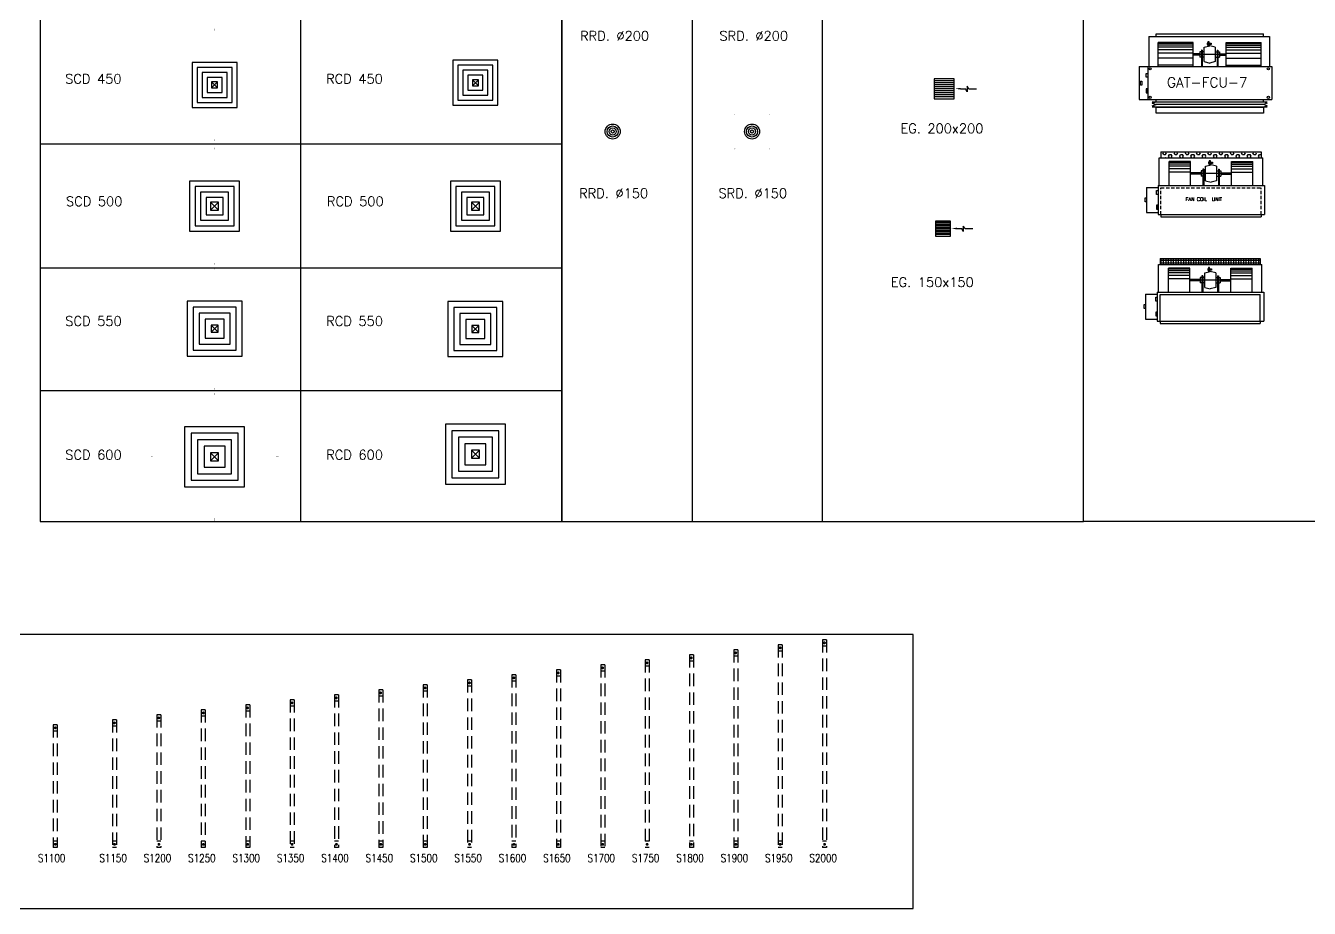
# Model space of a CAD drawing. Extents: x 462150 to 584251, y 35809 to 87318.
# Drawn here: x 542781 to 555608, y 69898 to 78720 of the extents above; entities that cross this region are included whole.
import ezdxf
from ezdxf.enums import TextEntityAlignment as Align

# ---------------------------------------------------------------- set-up
doc = ezdxf.new("R2010")
doc.units = 0
doc.header["$LTSCALE"] = 500
doc.header["$MEASUREMENT"] = 0
for name, pattern in [('DSH1', [0.101, 0.067, -0.034]), ('HIDDEN', [0.375, 0.25, -0.125]), ('HIDDEN2', [4.7625, 3.175, -1.5875])]:
    doc.linetypes.add(name, pattern=pattern)
for name, color, linetype in [('AC-EX.G', 2, 'Continuous'), ('AC-FAN COIL', 230, 'Continuous'), ('AC-FLEXIBLE', 2, 'Continuous'), ('AC-LEADER', 7, 'Continuous'), ('AC-R.C.D', 61, 'Continuous'), ('AC-S.C.D.', 150, 'Continuous'), ('AC-SUPPLY DUCT', 4, 'Continuous'), ('AC-SUPPORT', 124, 'Continuous'), ('AC-TEXT', 7, 'Continuous'), ('M_AHU', 40, 'Continuous'), ('M_ROMANT120', 7, 'Continuous'), ('PL-W-TEXT', 7, 'Continuous')]:
    doc.layers.add(name, color=color, linetype=linetype)
doc.styles.add('FF-LOOP', font='romanc.shx', dxfattribs={"height": 2})
doc.styles.add('ROMANS', font='romans.shx', dxfattribs={"width": 0.8, "height": 100})
doc.styles.add('romant', font='romant.shx', dxfattribs={"width": 0.8, "height": 500})

# ---------------------------------------------------------------- blocks, each defined once
blk = doc.blocks.new('S1100')
at = {"layer": 'AC-SUPPORT', "linetype": 'HIDDEN2'}
for p, q in [((0, 1163), (-40, 1163)), ((0, 1100), (-40, 1100)), ((0, 0), (-40, 0)), ((0, -63), (-40, -63))]:
    blk.add_line(p, q, dxfattribs=at)
at = {"layer": 'AC-SUPPORT', "linetype": 'HIDDEN'}
for p, q in [((-40, 1163), (-40, -63)), ((0, 1163), (0, -63))]:
    blk.add_line(p, q, dxfattribs=at)
at = {"layer": 'AC-SUPPORT', "linetype": 'HIDDEN2', "const_width": 14.6}
for points in [[(-21, 1126, -1), (-21, 1140, -1)], [(-20, -24, 1), (-20, -38, 1)]]:
    blk.add_lwpolyline(points, format="xyb", close=True, dxfattribs=at)
blk = doc.blocks.new('A$C58AD3C0F')
at = {"layer": 'AC-FAN COIL', "color": 230}
for p, q in [((27, 1303, 0), (326, 1303, 0)), ((27, 95, 0), (27, 1303, 0)), ((326, 0, 0), (326, 1324, 0)), ((326, 1324, 0), (656, 1324, 0)), ((326, 1324, 0), (656, 1324, 0)), ((656, 0, 0), (656, 1324, 0)), ((27, 1240, 0), (0, 1240, 0)), ((0, 168, 0), (0, 1240, 0)), ((680, 1240, 0), (656, 1240, 0)), ((27, 168, 0), (0, 168, 0)), ((680, 168, 0), (656, 168, 0)), ((27, 95, 0), (326, 95, 0)), ((326, 84, 0), (656, 84, 0)), ((326, 0, 0), (656, 0, 0))]:
    blk.add_line(p, q, dxfattribs=at)
at = {"layer": 'AC-FAN COIL', "color": 71}
for p, q in [((87, 869, 0), (87, 1218, 0)), ((326, 1218, 0), (87, 1218, 0)), ((97, 869, 0), (97, 1218, 0)), ((111, 869, 0), (111, 1218, 0)), ((131, 869, 0), (131, 1218, 0)), ((159, 869, 0), (159, 1218, 0)), ((193, 869, 0), (193, 1218, 0)), ((244, 869, 0), (244, 1218, 0)), ((312, 869, 0), (312, 1218, 0)), ((326, 869, 0), (87, 869, 0)), ((162, 786, 0), (326, 786, 0)), ((162, 777, 0), (162, 786, 0)), ((162, 777, 0), (326, 777, 0)), ((180, 786, 0), (180, 803, 0)), ((180, 803, 0), (231, 803, 0)), ((180, 759, 0), (180, 777, 0)), ((200, 803, 0), (200, 869, 0)), ((205, 803, 0), (205, 538, 0)), ((211, 803, 0), (211, 869, 0)), ((231, 786, 0), (231, 803, 0)), ((231, 759, 0), (231, 777, 0)), ((80, 697, 0), (80, 686, 0)), ((119, 697, 0), (80, 697, 0)), ((80, 686, 0), (119, 686, 0)), ((84, 697, 0), (84, 686, 0)), ((89, 697, 0), (89, 686, 0)), ((92, 697, 0), (92, 717, 0)), ((92, 717, 0), (106, 717, 0)), ((92, 686, 0), (92, 678, 0)), ((92, 678, 0), (106, 678, 0)), ((94, 697, 0), (94, 686, 0)), ((99, 697, 0), (99, 686, 0)), ((104, 697, 0), (104, 686, 0)), ((106, 717, 0), (106, 697, 0)), ((106, 678, 0), (106, 686, 0)), ((109, 697, 0), (109, 686, 0)), ((114, 697, 0), (114, 686, 0)), ((133, 759, 0), (119, 704, 0)), ((133, 649, 0), (119, 704, 0)), ((119, 697, 0), (119, 686, 0)), ((133, 759, 0), (277, 759, 0)), ((277, 649, 0), (133, 649, 0)), ((180, 649, 0), (180, 630, 0)), ((231, 649, 0), (231, 630, 0)), ((277, 759, 0), (292, 704, 0)), ((277, 649, 0), (292, 704, 0)), ((87, 538, 0), (87, 190, 0)), ((326, 538, 0), (87, 538, 0)), ((97, 538, 0), (97, 190, 0)), ((111, 538, 0), (111, 190, 0)), ((131, 538, 0), (131, 190, 0)), ((159, 538, 0), (159, 190, 0)), ((162, 630, 0), (162, 621, 0)), ((162, 630, 0), (326, 630, 0)), ((162, 621, 0), (326, 621, 0)), ((180, 621, 0), (180, 605, 0)), ((180, 605, 0), (231, 605, 0)), ((193, 538, 0), (193, 190, 0)), ((200, 605, 0), (200, 538, 0)), ((211, 605, 0), (211, 538, 0)), ((231, 621, 0), (231, 605, 0)), ((244, 538, 0), (244, 190, 0)), ((312, 538, 0), (312, 190, 0)), ((326, 190, 0), (87, 190, 0))]:
    blk.add_line(p, q, dxfattribs=at)
at = {"layer": 'AC-FAN COIL', "color": 230, "elevation": 0}
for points in [[(395, 69), (395, 84), (434, 84), (434, 69)], [(472, 11), (472, 25), (511, 25), (511, 11)], [(588, 69), (588, 84), (549, 84), (549, 69)]]:
    blk.add_lwpolyline(points, close=True, dxfattribs=at)
at = {"layer": 'AC-FAN COIL', "color": 230}
for centre in [(349, 1290, 0), (634, 1290, 0), (349, 109, 0), (634, 109, 0)]:
    blk.add_circle(centre, 11.5, dxfattribs=at)
at = {"layer": 'AC-FLEXIBLE'}
for p, q in [((693, 1279, 0), (680, 1240, 0)), ((680, 129, 0), (680, 1279, 0)), ((693, 1279, 0), (706, 1240, 0)), ((720, 1279, 0), (706, 1240, 0)), ((706, 1240, 0), (706, 168, 0)), ((720, 1279, 0), (733, 1240, 0)), ((733, 1279, 0), (733, 129, 0)), ((693, 129, 0), (680, 168, 0)), ((693, 129, 0), (706, 168, 0)), ((720, 129, 0), (706, 168, 0)), ((720, 129, 0), (733, 168, 0))]:
    blk.add_line(p, q, dxfattribs=at)
at = {"layer": 'AC-SUPPLY DUCT', "elevation": 0}
blk.add_lwpolyline([(733, 1240), (791, 1240), (791, 169), (733, 169)], close=True, dxfattribs=at)
blk = doc.blocks.new('DV. 150')
for points in [[(-63, 57, 0, 32.3, 0), (-109, 103, 0, 0, 0), (-143, 137, 0, 0, 0), (-166, 137, 0, 0, 0), (-143, 160, 0, 0, 0), (-166, 160, 0, 0, 0), (-200, 194, 0, 0, 0)], [(61, 59, 0, 32.3, 0), (107, 105, 0, 0, 0), (141, 139, 0, 0, 0), (164, 139, 0, 0, 0), (141, 162, 0, 0, 0), (164, 162, 0, 0, 0), (198, 196, 0, 0, 0)], [(-60, -60, 0, 32.3, 0), (-106, -106, 0, 0, 0), (-140, -140, 0, 0, 0), (-163, -140, 0, 0, 0), (-140, -163, 0, 0, 0), (-163, -163, 0, 0, 0), (-197, -197, 0, 0, 0)], [(59, -61, 0, 32.3, 0), (105, -107, 0, 0, 0), (139, -141, 0, 0, 0), (162, -141, 0, 0, 0), (139, -164, 0, 0, 0), (162, -164, 0, 0, 0), (196, -198, 0, 0, 0)]]:
    blk.add_lwpolyline(points, format="xyseb")
blk.add_circle((0, 0), 75)
at = {"color": 14}
for radius in [55.6, 35.6, 15.6]:
    blk.add_circle((0, 0), radius, dxfattribs=at)
blk = doc.blocks.new('EG.150x150')
for p, q in [((75, 75), (-75, 75)), ((-75, 75), (-75, -75)), ((75, 60), (-75, 60)), ((75, 45), (-75, 45)), ((75, 30), (-75, 30)), ((75, 15), (-75, 15)), ((75, 0), (-75, 0)), ((75, -75), (75, 75)), ((140, 0), (187, 0)), ((203, -31), (187, 0)), ((221, 0), (203, 25)), ((203, 25), (203, -31)), ((221, 0), (298, 0)), ((75, -15), (-75, -15)), ((75, -30), (-75, -30)), ((75, -45), (-75, -45)), ((75, -60), (-75, -60)), ((-75, -75), (75, -75))]:
    blk.add_line(p, q)
blk.add_solid([(140, 9), (140, -9), (84, 0)])
blk = doc.blocks.new('EG.200x200')
for p, q in [((100, 100), (-100, 100)), ((-100, 100), (-100, -100)), ((100, 80), (-100, 80)), ((100, 60), (-100, 60)), ((100, 40), (-100, 40)), ((100, 20), (-100, 20)), ((100, 0), (-100, 0)), ((100, -100), (100, 100)), ((165, 0), (212, 0)), ((228, -31), (212, 0)), ((246, 0), (228, 25)), ((228, 25), (228, -31)), ((246, 0), (323, 0)), ((100, -20), (-100, -20)), ((100, -40), (-100, -40)), ((100, -60), (-100, -60)), ((100, -80), (-100, -80)), ((-100, -100), (100, -100))]:
    blk.add_line(p, q)
blk.add_solid([(165, 9), (165, -9), (109, 0)])
blk = doc.blocks.new('S1150')
at = {"layer": 'AC-SUPPORT', "linetype": 'HIDDEN2'}
for p, q in [((20, 1213), (-20, 1213)), ((20, 1150), (-20, 1150)), ((20, 0), (-20, 0)), ((20, -63), (-20, -63))]:
    blk.add_line(p, q, dxfattribs=at)
at = {"layer": 'AC-SUPPORT', "linetype": 'HIDDEN'}
for p, q in [((-20, 1213), (-20, -63)), ((20, 1213), (20, -63))]:
    blk.add_line(p, q, dxfattribs=at)
at = {"layer": 'AC-SUPPORT', "linetype": 'HIDDEN2', "const_width": 14.6}
for points in [[(-1, 1176, -1), (-1, 1190, -1)], [(0, -24, 1), (0, -38, 1)]]:
    blk.add_lwpolyline(points, format="xyb", close=True, dxfattribs=at)
blk = doc.blocks.new('S1200')
at = {"layer": 'AC-SUPPORT', "linetype": 'HIDDEN2'}
for p, q in [((20, 1263), (-20, 1263)), ((20, 1200), (-20, 1200)), ((20, 0), (-20, 0)), ((20, -63), (-20, -63))]:
    blk.add_line(p, q, dxfattribs=at)
at = {"layer": 'AC-SUPPORT', "linetype": 'HIDDEN'}
for p, q in [((-20, 1263), (-20, -63)), ((20, 1263), (20, -63))]:
    blk.add_line(p, q, dxfattribs=at)
at = {"layer": 'AC-SUPPORT', "linetype": 'HIDDEN2', "const_width": 14.6}
for points in [[(-1, 1226, -1), (-1, 1240, -1)], [(0, -24, 1), (0, -38, 1)]]:
    blk.add_lwpolyline(points, format="xyb", close=True, dxfattribs=at)
blk = doc.blocks.new('S1250')
at = {"layer": 'AC-SUPPORT', "linetype": 'HIDDEN2'}
for p, q in [((20, 1313), (-20, 1313)), ((20, 1250), (-20, 1250)), ((20, 0), (-20, 0)), ((20, -63), (-20, -63))]:
    blk.add_line(p, q, dxfattribs=at)
at = {"layer": 'AC-SUPPORT', "linetype": 'HIDDEN'}
for p, q in [((-20, 1313), (-20, -63)), ((20, 1313), (20, -63))]:
    blk.add_line(p, q, dxfattribs=at)
at = {"layer": 'AC-SUPPORT', "linetype": 'HIDDEN2', "const_width": 14.6}
for points in [[(-1, 1276, -1), (-1, 1290, -1)], [(0, -24, 1), (0, -38, 1)]]:
    blk.add_lwpolyline(points, format="xyb", close=True, dxfattribs=at)
blk = doc.blocks.new('S1300')
at = {"layer": 'AC-SUPPORT', "linetype": 'HIDDEN2'}
for p, q in [((20, 1363), (-20, 1363)), ((20, 1300), (-20, 1300)), ((20, 0), (-20, 0)), ((20, -63), (-20, -63))]:
    blk.add_line(p, q, dxfattribs=at)
at = {"layer": 'AC-SUPPORT', "linetype": 'HIDDEN'}
for p, q in [((-20, 1363), (-20, -63)), ((20, 1363), (20, -63))]:
    blk.add_line(p, q, dxfattribs=at)
at = {"layer": 'AC-SUPPORT', "linetype": 'HIDDEN2', "const_width": 14.6}
for points in [[(-1, 1326, -1), (-1, 1340, -1)], [(0, -24, 1), (0, -38, 1)]]:
    blk.add_lwpolyline(points, format="xyb", close=True, dxfattribs=at)
blk = doc.blocks.new('S1350')
at = {"layer": 'AC-SUPPORT', "linetype": 'HIDDEN2'}
for p, q in [((20, 1413), (-20, 1413)), ((20, 1350), (-20, 1350)), ((20, 0), (-20, 0)), ((20, -63), (-20, -63))]:
    blk.add_line(p, q, dxfattribs=at)
at = {"layer": 'AC-SUPPORT', "linetype": 'HIDDEN'}
for p, q in [((-20, 1413), (-20, -63)), ((20, 1413), (20, -63))]:
    blk.add_line(p, q, dxfattribs=at)
at = {"layer": 'AC-SUPPORT', "linetype": 'HIDDEN2', "const_width": 14.6}
for points in [[(-1, 1376, -1), (-1, 1390, -1)], [(0, -24, 1), (0, -38, 1)]]:
    blk.add_lwpolyline(points, format="xyb", close=True, dxfattribs=at)
blk = doc.blocks.new('S1400')
at = {"layer": 'AC-SUPPORT', "linetype": 'HIDDEN2'}
for p, q in [((20, 1463), (-20, 1463)), ((20, 1400), (-20, 1400)), ((20, 0), (-20, 0)), ((20, -63), (-20, -63))]:
    blk.add_line(p, q, dxfattribs=at)
at = {"layer": 'AC-SUPPORT', "linetype": 'HIDDEN'}
for p, q in [((-20, 1463), (-20, -63)), ((20, 1463), (20, -63))]:
    blk.add_line(p, q, dxfattribs=at)
at = {"layer": 'AC-SUPPORT', "linetype": 'HIDDEN2', "const_width": 14.6}
for points in [[(-1, 1426, -1), (-1, 1440, -1)], [(0, -24, 1), (0, -38, 1)]]:
    blk.add_lwpolyline(points, format="xyb", close=True, dxfattribs=at)
blk = doc.blocks.new('S1450')
at = {"layer": 'AC-SUPPORT', "linetype": 'HIDDEN2'}
for p, q in [((20, 1513), (-20, 1513)), ((20, 1450), (-20, 1450)), ((20, 0), (-20, 0)), ((20, -63), (-20, -63))]:
    blk.add_line(p, q, dxfattribs=at)
at = {"layer": 'AC-SUPPORT', "linetype": 'HIDDEN'}
for p, q in [((-20, 1513), (-20, -63)), ((20, 1513), (20, -63))]:
    blk.add_line(p, q, dxfattribs=at)
at = {"layer": 'AC-SUPPORT', "linetype": 'HIDDEN2', "const_width": 14.6}
for points in [[(-1, 1476, -1), (-1, 1490, -1)], [(0, -24, 1), (0, -38, 1)]]:
    blk.add_lwpolyline(points, format="xyb", close=True, dxfattribs=at)
blk = doc.blocks.new('S1500')
at = {"layer": 'AC-SUPPORT', "linetype": 'HIDDEN2'}
for p, q in [((20, 1563), (-20, 1563)), ((20, 1500), (-20, 1500)), ((20, 0), (-20, 0)), ((20, -63), (-20, -63))]:
    blk.add_line(p, q, dxfattribs=at)
at = {"layer": 'AC-SUPPORT', "linetype": 'HIDDEN'}
for p, q in [((-20, 1563), (-20, -63)), ((20, 1563), (20, -63))]:
    blk.add_line(p, q, dxfattribs=at)
at = {"layer": 'AC-SUPPORT', "linetype": 'HIDDEN2', "const_width": 14.6}
for points in [[(-1, 1526, -1), (-1, 1540, -1)], [(0, -24, 1), (0, -38, 1)]]:
    blk.add_lwpolyline(points, format="xyb", close=True, dxfattribs=at)
blk = doc.blocks.new('S1550')
at = {"layer": 'AC-SUPPORT', "linetype": 'HIDDEN2'}
for p, q in [((20, 1613), (-20, 1613)), ((20, 1550), (-20, 1550)), ((20, 0), (-20, 0)), ((20, -63), (-20, -63))]:
    blk.add_line(p, q, dxfattribs=at)
at = {"layer": 'AC-SUPPORT', "linetype": 'HIDDEN'}
for p, q in [((-20, 1613), (-20, -63)), ((20, 1613), (20, -63))]:
    blk.add_line(p, q, dxfattribs=at)
at = {"layer": 'AC-SUPPORT', "linetype": 'HIDDEN2', "const_width": 14.6}
for points in [[(-1, 1576, -1), (-1, 1590, -1)], [(0, -24, 1), (0, -38, 1)]]:
    blk.add_lwpolyline(points, format="xyb", close=True, dxfattribs=at)
blk = doc.blocks.new('S1600')
at = {"layer": 'AC-SUPPORT', "linetype": 'HIDDEN2'}
for p, q in [((20, 1663), (-20, 1663)), ((20, 1600), (-20, 1600)), ((20, 0), (-20, 0)), ((20, -63), (-20, -63))]:
    blk.add_line(p, q, dxfattribs=at)
at = {"layer": 'AC-SUPPORT', "linetype": 'HIDDEN'}
for p, q in [((-20, 1663), (-20, -63)), ((20, 1663), (20, -63))]:
    blk.add_line(p, q, dxfattribs=at)
at = {"layer": 'AC-SUPPORT', "linetype": 'HIDDEN2', "const_width": 14.6}
for points in [[(-1, 1626, -1), (-1, 1640, -1)], [(0, -24, 1), (0, -38, 1)]]:
    blk.add_lwpolyline(points, format="xyb", close=True, dxfattribs=at)
blk = doc.blocks.new('S1650')
at = {"layer": 'AC-SUPPORT', "linetype": 'HIDDEN2'}
for p, q in [((20, 1713), (-20, 1713)), ((20, 1650), (-20, 1650)), ((20, 0), (-20, 0)), ((20, -63), (-20, -63))]:
    blk.add_line(p, q, dxfattribs=at)
at = {"layer": 'AC-SUPPORT', "linetype": 'HIDDEN'}
for p, q in [((-20, 1713), (-20, -63)), ((20, 1713), (20, -63))]:
    blk.add_line(p, q, dxfattribs=at)
at = {"layer": 'AC-SUPPORT', "linetype": 'HIDDEN2', "const_width": 14.6}
for points in [[(-1, 1676, -1), (-1, 1690, -1)], [(0, -24, 1), (0, -38, 1)]]:
    blk.add_lwpolyline(points, format="xyb", close=True, dxfattribs=at)
blk = doc.blocks.new('1700')
at = {"layer": 'AC-SUPPORT', "linetype": 'HIDDEN2'}
for p, q in [((20, 1763), (-20, 1763)), ((20, 1700), (-20, 1700)), ((20, 0), (-20, 0)), ((20, -63), (-20, -63))]:
    blk.add_line(p, q, dxfattribs=at)
at = {"layer": 'AC-SUPPORT', "linetype": 'HIDDEN'}
for p, q in [((-20, 1763), (-20, -63)), ((20, 1763), (20, -63))]:
    blk.add_line(p, q, dxfattribs=at)
at = {"layer": 'AC-SUPPORT', "linetype": 'HIDDEN2', "const_width": 14.6}
for points in [[(-1, 1726, -1), (-1, 1740, -1)], [(0, -24, 1), (0, -38, 1)]]:
    blk.add_lwpolyline(points, format="xyb", close=True, dxfattribs=at)
blk = doc.blocks.new('S1750')
at = {"layer": 'AC-SUPPORT', "linetype": 'HIDDEN2'}
for p, q in [((20, 1813), (-20, 1813)), ((20, 1750), (-20, 1750)), ((20, 0), (-20, 0)), ((20, -63), (-20, -63))]:
    blk.add_line(p, q, dxfattribs=at)
at = {"layer": 'AC-SUPPORT', "linetype": 'HIDDEN'}
for p, q in [((-20, 1813), (-20, -63)), ((20, 1813), (20, -63))]:
    blk.add_line(p, q, dxfattribs=at)
at = {"layer": 'AC-SUPPORT', "linetype": 'HIDDEN2', "const_width": 14.6}
for points in [[(-1, 1776, -1), (-1, 1790, -1)], [(0, -24, 1), (0, -38, 1)]]:
    blk.add_lwpolyline(points, format="xyb", close=True, dxfattribs=at)
blk = doc.blocks.new('S1800')
at = {"layer": 'AC-SUPPORT', "linetype": 'HIDDEN2'}
for p, q in [((20, 1863), (-20, 1863)), ((20, 1800), (-20, 1800)), ((20, 0), (-20, 0)), ((20, -63), (-20, -63))]:
    blk.add_line(p, q, dxfattribs=at)
at = {"layer": 'AC-SUPPORT', "linetype": 'HIDDEN'}
for p, q in [((-20, 1863), (-20, -63)), ((20, 1863), (20, -63))]:
    blk.add_line(p, q, dxfattribs=at)
at = {"layer": 'AC-SUPPORT', "linetype": 'HIDDEN2', "const_width": 14.6}
for points in [[(-1, 1826, -1), (-1, 1840, -1)], [(0, -24, 1), (0, -38, 1)]]:
    blk.add_lwpolyline(points, format="xyb", close=True, dxfattribs=at)
blk = doc.blocks.new('S1900')
at = {"layer": 'AC-SUPPORT', "linetype": 'HIDDEN2'}
for p, q in [((20, 1913), (-20, 1913)), ((20, 1850), (-20, 1850)), ((20, 0), (-20, 0)), ((20, -63), (-20, -63))]:
    blk.add_line(p, q, dxfattribs=at)
at = {"layer": 'AC-SUPPORT', "linetype": 'HIDDEN'}
for p, q in [((-20, 1913), (-20, -63)), ((20, 1913), (20, -63))]:
    blk.add_line(p, q, dxfattribs=at)
at = {"layer": 'AC-SUPPORT', "linetype": 'HIDDEN2', "const_width": 14.6}
for points in [[(-1, 1876, -1), (-1, 1890, -1)], [(0, -24, 1), (0, -38, 1)]]:
    blk.add_lwpolyline(points, format="xyb", close=True, dxfattribs=at)
blk = doc.blocks.new('S1950')
at = {"layer": 'AC-SUPPORT', "linetype": 'HIDDEN2'}
for p, q in [((20, 1963), (-20, 1963)), ((20, 1900), (-20, 1900)), ((20, 0), (-20, 0)), ((20, -63), (-20, -63))]:
    blk.add_line(p, q, dxfattribs=at)
at = {"layer": 'AC-SUPPORT', "linetype": 'HIDDEN'}
for p, q in [((-20, 1963), (-20, -63)), ((20, 1963), (20, -63))]:
    blk.add_line(p, q, dxfattribs=at)
at = {"layer": 'AC-SUPPORT', "linetype": 'HIDDEN2', "const_width": 14.6}
for points in [[(-1, 1926, -1), (-1, 1940, -1)], [(0, -24, 1), (0, -38, 1)]]:
    blk.add_lwpolyline(points, format="xyb", close=True, dxfattribs=at)
blk = doc.blocks.new('S2000')
at = {"layer": 'AC-SUPPORT', "linetype": 'HIDDEN2'}
for p, q in [((20, 2013), (-20, 2013)), ((20, 1950), (-20, 1950)), ((20, 0), (-20, 0)), ((20, -63), (-20, -63))]:
    blk.add_line(p, q, dxfattribs=at)
at = {"layer": 'AC-SUPPORT', "linetype": 'HIDDEN'}
for p, q in [((-20, 2013), (-20, -63)), ((20, 2013), (20, -63))]:
    blk.add_line(p, q, dxfattribs=at)
at = {"layer": 'AC-SUPPORT', "linetype": 'HIDDEN2', "const_width": 14.6}
for points in [[(-1, 1976, -1), (-1, 1990, -1)], [(0, -24, 1), (0, -38, 1)]]:
    blk.add_lwpolyline(points, format="xyb", close=True, dxfattribs=at)
blk = doc.blocks.new('SRD. 150')
for points in [[(-172, 172, 0, 24.6, 0), (-128, 126, 0, 0, 0), (-60, 60, 0, 0, 0)], [(172, 172, 0, 24.6, 0), (128, 126, 0, 0, 0), (60, 60, 0, 0, 0)], [(-172, -172, 0, 24.6, 0), (-128, -126, 0, 0, 0), (-60, -60, 0, 0, 0)], [(172, -172, 0, 24.6, 0), (128, -126, 0, 0, 0), (60, -60, 0, 0, 0)]]:
    blk.add_lwpolyline(points, format="xyseb")
blk.add_circle((0, 0), 75)
at = {"color": 14}
for radius in [55.6, 35.6, 15.6]:
    blk.add_circle((0, 0), radius, dxfattribs=at)
blk = doc.blocks.new('RCD 450')
for p, q in [((30, -30), (-30, 30)), ((30, 30), (-30, -30))]:
    blk.add_line(p, q)
for points in [[(0, 235, 0, 50, 0), (0, 335, 0, 0, 0), (0, 410, 0, 0, 0), (25, 435, 0, 0, 0), (-25, 435, 0, 0, 0), (0, 460, 0, 0, 0), (0, 535, 0, 0, 0)], [(-235, 0, 0, 50, 0), (-335, 0, 0, 0, 0), (-410, 0, 0, 0, 0), (-435, -25, 0, 0, 0), (-435, 25, 0, 0, 0), (-460, 0, 0, 0, 0), (-535, 0, 0, 0, 0)], [(235, 0, 0, 50, 0), (335, 0, 0, 0, 0), (410, 0, 0, 0, 0), (435, 25, 0, 0, 0), (435, -25, 0, 0, 0), (460, 0, 0, 0, 0), (535, 0, 0, 0, 0)], [(0, -235, 0, 50, 0), (0, -335, 0, 0, 0), (0, -410, 0, 0, 0), (-25, -435, 0, 0, 0), (25, -435, 0, 0, 0), (0, -460, 0, 0, 0), (0, -535, 0, 0, 0)]]:
    blk.add_lwpolyline(points, format="xyseb")
blk.add_lwpolyline([(-225, -225), (225, -225), (225, 225), (-225, 225)], close=True)
at = {"color": 14}
for points in [[(-175, -175), (175, -175), (175, 175), (-175, 175)], [(-125, -125), (125, -125), (125, 125), (-125, 125)], [(-75, -75), (75, -75), (75, 75), (-75, 75)], [(-30, -30), (30, -30), (30, 30), (-30, 30)]]:
    blk.add_lwpolyline(points, close=True, dxfattribs=at)
blk = doc.blocks.new('RCD 500')
for p, q in [((40, -40), (-40, 40)), ((40, 40), (-40, -40))]:
    blk.add_line(p, q)
for points in [[(0, 260, 0, 50, 0), (0, 360, 0, 0, 0), (0, 435, 0, 0, 0), (25, 460, 0, 0, 0), (-25, 460, 0, 0, 0), (0, 485, 0, 0, 0), (0, 560, 0, 0, 0)], [(-260, 0, 0, 50, 0), (-360, 0, 0, 0, 0), (-435, 0, 0, 0, 0), (-460, -25, 0, 0, 0), (-460, 25, 0, 0, 0), (-485, 0, 0, 0, 0), (-560, 0, 0, 0, 0)], [(260, 0, 0, 50, 0), (360, 0, 0, 0, 0), (435, 0, 0, 0, 0), (460, 25, 0, 0, 0), (460, -25, 0, 0, 0), (485, 0, 0, 0, 0), (560, 0, 0, 0, 0)], [(0, -260, 0, 50, 0), (0, -360, 0, 0, 0), (0, -435, 0, 0, 0), (-25, -460, 0, 0, 0), (25, -460, 0, 0, 0), (0, -485, 0, 0, 0), (0, -560, 0, 0, 0)]]:
    blk.add_lwpolyline(points, format="xyseb")
blk.add_lwpolyline([(-250, -250), (250, -250), (250, 250), (-250, 250)], close=True)
at = {"color": 14}
for points in [[(-195, -195), (195, -195), (195, 195), (-195, 195)], [(-140, -140), (140, -140), (140, 140), (-140, 140)], [(-85, -85), (85, -85), (85, 85), (-85, 85)], [(-40, -40), (40, -40), (40, 40), (-40, 40)]]:
    blk.add_lwpolyline(points, close=True, dxfattribs=at)
blk = doc.blocks.new('RCD 550')
for p, q in [((35, -35), (-35, 35)), ((35, 35), (-35, -35))]:
    blk.add_line(p, q)
for points in [[(0, 285, 0, 50, 0), (0, 385, 0, 0, 0), (0, 460, 0, 0, 0), (25, 485, 0, 0, 0), (-25, 485, 0, 0, 0), (0, 510, 0, 0, 0), (0, 585, 0, 0, 0)], [(-285, 0, 0, 50, 0), (-385, 0, 0, 0, 0), (-460, 0, 0, 0, 0), (-485, -25, 0, 0, 0), (-485, 25, 0, 0, 0), (-510, 0, 0, 0, 0), (-585, 0, 0, 0, 0)], [(285, 0, 0, 50, 0), (385, 0, 0, 0, 0), (460, 0, 0, 0, 0), (485, 25, 0, 0, 0), (485, -25, 0, 0, 0), (510, 0, 0, 0, 0), (585, 0, 0, 0, 0)], [(0, -285, 0, 50, 0), (0, -385, 0, 0, 0), (0, -460, 0, 0, 0), (-25, -485, 0, 0, 0), (25, -485, 0, 0, 0), (0, -510, 0, 0, 0), (0, -585, 0, 0, 0)]]:
    blk.add_lwpolyline(points, format="xyseb")
blk.add_lwpolyline([(-275, -275), (275, -275), (275, 275), (-275, 275)], close=True)
at = {"color": 14}
for points in [[(-215, -215), (215, -215), (215, 215), (-215, 215)], [(-155, -155), (155, -155), (155, 155), (-155, 155)], [(-95, -95), (95, -95), (95, 95), (-95, 95)], [(-35, -35), (35, -35), (35, 35), (-35, 35)]]:
    blk.add_lwpolyline(points, close=True, dxfattribs=at)
blk = doc.blocks.new('RCD 600')
for p, q in [((40, -40), (-40, 40)), ((40, 40), (-40, -40))]:
    blk.add_line(p, q)
for points in [[(0, 310, 0, 50, 0), (0, 410, 0, 0, 0), (0, 485, 0, 0, 0), (25, 510, 0, 0, 0), (-25, 510, 0, 0, 0), (0, 535, 0, 0, 0), (0, 610, 0, 0, 0)], [(-310, 0, 0, 50, 0), (-410, 0, 0, 0, 0), (-485, 0, 0, 0, 0), (-510, -25, 0, 0, 0), (-510, 25, 0, 0, 0), (-535, 0, 0, 0, 0), (-610, 0, 0, 0, 0)], [(310, 0, 0, 50, 0), (410, 0, 0, 0, 0), (485, 0, 0, 0, 0), (510, 25, 0, 0, 0), (510, -25, 0, 0, 0), (535, 0, 0, 0, 0), (610, 0, 0, 0, 0)], [(0, -310, 0, 50, 0), (0, -410, 0, 0, 0), (0, -485, 0, 0, 0), (-25, -510, 0, 0, 0), (25, -510, 0, 0, 0), (0, -535, 0, 0, 0), (0, -610, 0, 0, 0)]]:
    blk.add_lwpolyline(points, format="xyseb")
blk.add_lwpolyline([(-300, -300), (300, -300), (300, 300), (-300, 300)], close=True)
at = {"color": 14}
for points in [[(-235, -235), (235, -235), (235, 235), (-235, 235)], [(-170, -170), (170, -170), (170, 170), (-170, 170)], [(-170, -170), (170, -170), (170, 170), (-170, 170)], [(-105, -105), (105, -105), (105, 105), (-105, 105)], [(-40, -40), (40, -40), (40, 40), (-40, 40)]]:
    blk.add_lwpolyline(points, close=True, dxfattribs=at)
blk = doc.blocks.new('SCD 450')
for p, q in [((30, -30), (-30, 30)), ((30, 30), (-30, -30))]:
    blk.add_line(p, q)
at = {"linetype": 'Continuous', "ltscale": 100}
for points in [[(-2, 551, 0, 49.1, 0), (0, 424, 0, 0, 0), (0, 235, 0, 0, 0)], [(-551, -2, 0, 49.1, 0), (-424, 0, 0, 0, 0), (-235, 0, 0, 0, 0)], [(551, -2, 0, 49.1, 0), (424, 0, 0, 0, 0), (235, 0, 0, 0, 0)], [(-2, -551, 0, 49.1, 0), (0, -424, 0, 0, 0), (0, -235, 0, 0, 0)]]:
    blk.add_lwpolyline(points, format="xyseb", dxfattribs=at)
blk.add_lwpolyline([(-225, -225), (225, -225), (225, 225), (-225, 225)], close=True)
at = {"color": 14}
for points in [[(-175, -175), (175, -175), (175, 175), (-175, 175)], [(-125, -125), (125, -125), (125, 125), (-125, 125)], [(-75, -75), (75, -75), (75, 75), (-75, 75)], [(-30, -30), (30, -30), (30, 30), (-30, 30)]]:
    blk.add_lwpolyline(points, close=True, dxfattribs=at)
blk = doc.blocks.new('SCD 500')
for p, q in [((40, -40), (-40, 40)), ((40, 40), (-40, -40))]:
    blk.add_line(p, q)
at = {"linetype": 'Continuous', "ltscale": 100}
for points in [[(-2, 576, 0, 49.1, 0), (0, 449, 0, 0, 0), (0, 260, 0, 0, 0)], [(-576, -2, 0, 49.1, 0), (-449, 0, 0, 0, 0), (-260, 0, 0, 0, 0)], [(576, -2, 0, 49.1, 0), (449, 0, 0, 0, 0), (260, 0, 0, 0, 0)], [(-2, -576, 0, 49.1, 0), (0, -449, 0, 0, 0), (0, -260, 0, 0, 0)]]:
    blk.add_lwpolyline(points, format="xyseb", dxfattribs=at)
blk.add_lwpolyline([(-250, -250), (250, -250), (250, 250), (-250, 250)], close=True)
at = {"color": 14}
for points in [[(-195, -195), (195, -195), (195, 195), (-195, 195)], [(-140, -140), (140, -140), (140, 140), (-140, 140)], [(-85, -85), (85, -85), (85, 85), (-85, 85)], [(-40, -40), (40, -40), (40, 40), (-40, 40)]]:
    blk.add_lwpolyline(points, close=True, dxfattribs=at)
blk = doc.blocks.new('SCD 550')
for p, q in [((35, -35), (-35, 35)), ((-35, -35), (35, 35))]:
    blk.add_line(p, q)
at = {"linetype": 'Continuous', "ltscale": 100}
for points in [[(-2, 601, 0, 49.1, 0), (0, 474, 0, 0, 0), (0, 285, 0, 0, 0)], [(-601, -2, 0, 49.1, 0), (-473, 0, 0, 0, 0), (-284, 0, 0, 0, 0)], [(601, -2, 0, 49.1, 0), (474, 0, 0, 0, 0), (285, 0, 0, 0, 0)], [(-2, -601, 0, 49.1, 0), (0, -474, 0, 0, 0), (0, -285, 0, 0, 0)]]:
    blk.add_lwpolyline(points, format="xyseb", dxfattribs=at)
blk.add_lwpolyline([(-275, -275), (275, -275), (275, 275), (-275, 275)], close=True)
at = {"color": 14}
for points in [[(-215, -215), (215, -215), (215, 215), (-215, 215)], [(-155, -155), (155, -155), (155, 155), (-155, 155)], [(-95, -95), (95, -95), (95, 95), (-95, 95)], [(-35, -35), (35, -35), (35, 35), (-35, 35)]]:
    blk.add_lwpolyline(points, close=True, dxfattribs=at)
blk = doc.blocks.new('SCD 600')
for p, q in [((40, -40), (-40, 40)), ((40, 40), (-40, -40))]:
    blk.add_line(p, q)
at = {"linetype": 'Continuous', "ltscale": 100}
for points in [[(-2, 626, 0, 49.1, 0), (0, 499, 0, 0, 0), (0, 310, 0, 0, 0)], [(-626, -2, 0, 49.1, 0), (-499, 0, 0, 0, 0), (-310, 0, 0, 0, 0)], [(626, -3, 0, 49.1, 0), (499, 0, 0, 0, 0), (310, 0, 0, 0, 0)], [(-3, -626, 0, 49.1, 0), (0, -499, 0, 0, 0), (0, -310, 0, 0, 0)]]:
    blk.add_lwpolyline(points, format="xyseb", dxfattribs=at)
blk.add_lwpolyline([(-300, -300), (300, -300), (300, 300), (-300, 300)], close=True)
at = {"color": 14}
for points in [[(-235, -235), (235, -235), (235, 235), (-235, 235)], [(-170, -170), (170, -170), (170, 170), (-170, 170)], [(-170, -170), (170, -170), (170, 170), (-170, 170)], [(-105, -105), (105, -105), (105, 105), (-105, 105)], [(-40, -40), (40, -40), (40, 40), (-40, 40)]]:
    blk.add_lwpolyline(points, close=True, dxfattribs=at)

msp = doc.modelspace()

# ---------------------------------------------------------------- hatches: boundary and pattern name
at = {"layer": 'AC-FAN COIL'}
h = msp.add_hatch(dxfattribs=at)
h.set_pattern_fill('NET', color=71, scale=200, style=0)
h.set_pattern_definition([(0, (434652.412, 56126.382), (0, 25), []), (90, (434652.412, 56126.382), (-25, 1e-15), [])])
h.paths.add_polyline_path([(555117.5, 76332.8), (555117.5, 76392.8), (554117.5, 76392.8), (554117.5, 76332.8)])
at = {"layer": 'M_AHU'}
h = msp.add_hatch(dxfattribs=at)
h.set_pattern_fill('HEX', color=256, scale=150, style=0)
h.set_pattern_definition([(0, (520291.155, 70093.064), (0, 32.475953), [18.75, -37.5]), (120, (520291.155, 70093.064), (-28.125, -16.237976), [18.75, -37.5]), (60, (520309.905, 70093.064), (-28.125, 16.237976), [18.75, -37.5])])
h.paths.add_polyline_path([(555125.6, 77399.2), (555125.6, 77459.2), (554125.6, 77459.2), (554125.6, 77399.2)])

# ---------------------------------------------------------------- linework, layer by layer
for p, q in [((549441.5, 84745), (549441.5, 73764.2)), ((545531.1, 77535), (542924.2, 77535)), ((548138, 77535), (545531.1, 77535)), ((545531.1, 76296.2), (542924.2, 76296.2)), ((548138, 76296.2), (545531.1, 76296.2)), ((545531.1, 75070.3), (542924.2, 75070.3)), ((548138, 75070.3), (545531.1, 75070.3))]:
    msp.add_line(p, q)
for points in [[(553351.8, 84745), (555958.7, 84745), (555958.7, 73764.2), (553351.8, 73764.2)], [(534366.3, 69898.1), (551648.3, 69898.1), (551648.3, 72634.6), (534366.3, 72634.6)]]:
    msp.add_lwpolyline(points, close=True)
at = {"layer": 'AC-FAN COIL', "color": 230}
for p, q in [((554100.1, 76332.8, 0), (555134.8, 76332.8, 0)), ((554100.1, 76057.8, 0), (554100.1, 76332.8, 0)), ((554117.5, 76392.8, 0), (555117.5, 76392.8, 0)), ((554117.5, 76392.8, 0), (554117.5, 76332.8, 0)), ((555117.5, 76392.8, 0), (555117.5, 76332.8, 0)), ((555134.8, 76057.8, 0), (555134.8, 76332.8, 0)), ((553972.5, 76037.8, 0), (553972.5, 75787.8, 0)), ((553972.5, 76037.8, 0), (554088.4, 76037.8, 0)), ((554088.4, 76057.8, 0), (554088.4, 75767.8, 0)), ((554088.4, 76057.8, 0), (555152.5, 76057.8, 0)), ((554117.5, 75767.8, 0), (554117.5, 76032.8, 0)), ((554117.5, 76032.8, 0), (555117.5, 76032.8, 0)), ((555117.5, 75767.8, 0), (555117.5, 76032.8, 0)), ((555152.5, 76057.8, 0), (555152.5, 75767.8, 0)), ((553972.5, 75787.8, 0), (554088.4, 75787.8, 0)), ((554088.4, 75767.8, 0), (555152.5, 75767.8, 0)), ((554117.5, 75767.8, 0), (554117.5, 75742.8, 0)), ((554117.5, 75742.8, 0), (555117.5, 75742.8, 0)), ((554117.5, 75742.8, 0), (555117.5, 75742.8, 0)), ((555117.5, 75767.8, 0), (555117.5, 75742.8, 0))]:
    msp.add_line(p, q, dxfattribs=at)
at = {"layer": 'AC-FAN COIL', "color": 71}
for p, q in [((554413.3, 76295.1, 0), (554200.4, 76295.1, 0)), ((554200.4, 76057.8, 0), (554200.4, 76295.1, 0)), ((554413.3, 76284.9, 0), (554200.4, 76284.9, 0)), ((554413.3, 76271.1, 0), (554200.4, 76271.1, 0)), ((554413.3, 76250.6, 0), (554200.4, 76250.6, 0)), ((554413.3, 76223.1, 0), (554200.4, 76223.1, 0)), ((554413.3, 76057.8, 0), (554413.3, 76295.1, 0)), ((554518.8, 76202.1, 0), (554518.8, 76150.9, 0)), ((554535.4, 76202.1, 0), (554518.8, 76202.1, 0)), ((554544.6, 76219.8, 0), (554535.4, 76219.8, 0)), ((554535.4, 76219.8, 0), (554535.4, 76057.8, 0)), ((554544.6, 76219.8, 0), (554544.6, 76057.8, 0)), ((554562.8, 76202.1, 0), (554544.6, 76202.1, 0)), ((554562.8, 76248.5, 0), (554618, 76263.3, 0)), ((554562.8, 76104.4, 0), (554562.8, 76248.5, 0)), ((554592.5, 76289.6, 0), (554592.5, 76275.8, 0)), ((554600.5, 76289.6, 0), (554592.5, 76289.6, 0)), ((554592.5, 76275.8, 0), (554600.5, 76275.8, 0)), ((554600.5, 76302.1, 0), (554600.5, 76263.3, 0)), ((554611.2, 76302.1, 0), (554600.5, 76302.1, 0)), ((554611.2, 76297.9, 0), (554600.5, 76297.9, 0)), ((554611.2, 76293, 0), (554600.5, 76293, 0)), ((554611.2, 76287.8, 0), (554600.5, 76287.8, 0)), ((554611.2, 76282.8, 0), (554600.5, 76282.8, 0)), ((554611.2, 76277.7, 0), (554600.5, 76277.7, 0)), ((554611.2, 76272.4, 0), (554600.5, 76272.4, 0)), ((554611.2, 76267.6, 0), (554600.5, 76267.6, 0)), ((554611.2, 76263.3, 0), (554600.5, 76263.3, 0)), ((554611.2, 76263.3, 0), (554611.2, 76302.1, 0)), ((554611.2, 76289.6, 0), (554630.9, 76289.6, 0)), ((554630.9, 76275.8, 0), (554611.2, 76275.8, 0)), ((554673.1, 76248.5, 0), (554618, 76263.3, 0)), ((554630.9, 76289.6, 0), (554630.9, 76275.8, 0)), ((554673.1, 76248.5, 0), (554673.1, 76104.4, 0)), ((554673.1, 76202.1, 0), (554691.4, 76202.1, 0)), ((554691.4, 76219.8, 0), (554691.4, 76057.8, 0)), ((554691.4, 76219.8, 0), (554700.6, 76219.8, 0)), ((554700.6, 76219.8, 0), (554700.6, 76057.8, 0)), ((554700.6, 76202.1, 0), (554717.2, 76202.1, 0)), ((554717.2, 76202.1, 0), (554717.2, 76150.9, 0)), ((554822.6, 76057.8, 0), (554822.6, 76295.1, 0)), ((554822.6, 76295.1, 0), (555035.6, 76295.1, 0)), ((554822.6, 76284.9, 0), (555035.6, 76284.9, 0)), ((554822.6, 76271.1, 0), (555035.6, 76271.1, 0)), ((554822.6, 76250.6, 0), (555035.6, 76250.6, 0)), ((554822.6, 76223.1, 0), (555035.6, 76223.1, 0)), ((555035.6, 76057.8, 0), (555035.6, 76295.1, 0)), ((554413.3, 76188.8, 0), (554200.4, 76188.8, 0)), ((554518.8, 76182.3, 0), (554413.3, 76182.3, 0)), ((554717.2, 76176.5, 0), (554413.3, 76176.5, 0)), ((554518.8, 76170.7, 0), (554413.3, 76170.7, 0)), ((554535.4, 76150.9, 0), (554518.8, 76150.9, 0)), ((554562.8, 76150.9, 0), (554544.6, 76150.9, 0)), ((554562.8, 76104.4, 0), (554618, 76089.7, 0)), ((554673.1, 76104.4, 0), (554618, 76089.7, 0)), ((554673.1, 76150.9, 0), (554691.4, 76150.9, 0)), ((554700.6, 76150.9, 0), (554717.2, 76150.9, 0)), ((554717.2, 76182.3, 0), (554822.6, 76182.3, 0)), ((554717.2, 76170.7, 0), (554822.6, 76170.7, 0)), ((554822.6, 76188.8, 0), (555035.6, 76188.8, 0))]:
    msp.add_line(p, q, dxfattribs=at)
at = {"layer": 'AC-FAN COIL', "color": 230, "elevation": 0}
for points in [[(554074, 76006.2), (554088.4, 76006.2), (554088.4, 75967.5), (554074, 75967.5)], [(553958, 75932.2), (553972.5, 75932.2), (553972.5, 75893.5), (553958, 75893.5)], [(554074, 75819.5), (554088.4, 75819.5), (554088.4, 75858.2), (554074, 75858.2)]]:
    msp.add_lwpolyline(points, close=True, dxfattribs=at)
at = {"layer": 'AC-LEADER'}
for p, q in [((545531.1, 73764.2), (545531.1, 84745)), ((550744.9, 73764.2), (550744.9, 84745))]:
    msp.add_line(p, q, dxfattribs=at)
for points in [[(542924.2, 73764.2), (548138, 73764.2), (548138, 84745), (542924.2, 84745)], [(548138, 73764.2), (553351.8, 73764.2), (553351.8, 84745), (548138, 84745)]]:
    msp.add_lwpolyline(points, close=True, dxfattribs=at)
at = {"layer": 'M_AHU'}
for p, q in [((554108.2, 77399.2, 0), (555143, 77399.2, 0)), ((554108.2, 77124.2, 0), (554108.2, 77399.2, 0)), ((554125.6, 77459.2, 0), (555125.6, 77459.2, 0)), ((554125.6, 77459.2, 0), (554125.6, 77399.2, 0)), ((554421.5, 77361.5, 0), (554208.5, 77361.5, 0)), ((554208.5, 77124.2, 0), (554208.5, 77361.5, 0)), ((554421.5, 77351.2, 0), (554208.5, 77351.2, 0)), ((554421.5, 77124.2, 0), (554421.5, 77361.5, 0)), ((554600.6, 77355.9, 0), (554600.6, 77342.1, 0)), ((554608.7, 77355.9, 0), (554600.6, 77355.9, 0)), ((554608.7, 77368.4, 0), (554608.7, 77329.6, 0)), ((554619.4, 77368.4, 0), (554608.7, 77368.4, 0)), ((554619.4, 77364.2, 0), (554608.7, 77364.2, 0)), ((554619.4, 77359.3, 0), (554608.7, 77359.3, 0)), ((554619.4, 77354.1, 0), (554608.7, 77354.1, 0)), ((554619.4, 77329.6, 0), (554619.4, 77368.4, 0)), ((554619.4, 77355.9, 0), (554639, 77355.9, 0)), ((554639, 77355.9, 0), (554639, 77342.1, 0)), ((554830.8, 77124.2, 0), (554830.8, 77361.5, 0)), ((554830.8, 77361.5, 0), (555043.7, 77361.5, 0)), ((554830.8, 77351.2, 0), (555043.7, 77351.2, 0)), ((555043.7, 77124.2, 0), (555043.7, 77361.5, 0)), ((555125.6, 77459.2, 0), (555125.6, 77399.2, 0)), ((555143, 77124.2, 0), (555143, 77399.2, 0)), ((554421.5, 77337.5, 0), (554208.5, 77337.5, 0)), ((554421.5, 77316.9, 0), (554208.5, 77316.9, 0)), ((554421.5, 77289.4, 0), (554208.5, 77289.4, 0)), ((554421.5, 77255.1, 0), (554208.5, 77255.1, 0)), ((554526.9, 77248.6, 0), (554421.5, 77248.6, 0)), ((554725.3, 77242.8, 0), (554421.5, 77242.8, 0)), ((554526.9, 77237, 0), (554421.5, 77237, 0)), ((554526.9, 77268.4, 0), (554526.9, 77217.3, 0)), ((554543.5, 77268.4, 0), (554526.9, 77268.4, 0)), ((554552.7, 77286.2, 0), (554543.5, 77286.2, 0)), ((554543.5, 77286.2, 0), (554543.5, 77124.2, 0)), ((554552.7, 77286.2, 0), (554552.7, 77124.2, 0)), ((554571, 77268.4, 0), (554552.7, 77268.4, 0)), ((554571, 77314.9, 0), (554626.1, 77329.7, 0)), ((554571, 77170.8, 0), (554571, 77314.9, 0)), ((554600.6, 77342.1, 0), (554608.7, 77342.1, 0)), ((554619.4, 77349.1, 0), (554608.7, 77349.1, 0)), ((554619.4, 77344, 0), (554608.7, 77344, 0)), ((554619.4, 77338.7, 0), (554608.7, 77338.7, 0)), ((554619.4, 77333.9, 0), (554608.7, 77333.9, 0)), ((554619.4, 77329.6, 0), (554608.7, 77329.6, 0)), ((554639, 77342.1, 0), (554619.4, 77342.1, 0)), ((554681.3, 77314.9, 0), (554626.1, 77329.7, 0)), ((554681.3, 77314.9, 0), (554681.3, 77170.8, 0)), ((554681.3, 77268.4, 0), (554699.5, 77268.4, 0)), ((554699.5, 77286.2, 0), (554699.5, 77124.2, 0)), ((554699.5, 77286.2, 0), (554708.7, 77286.2, 0)), ((554708.7, 77286.2, 0), (554708.7, 77124.2, 0)), ((554708.7, 77268.4, 0), (554725.3, 77268.4, 0)), ((554725.3, 77268.4, 0), (554725.3, 77217.3, 0)), ((554725.3, 77248.6, 0), (554830.8, 77248.6, 0)), ((554725.3, 77237, 0), (554830.8, 77237, 0)), ((554830.8, 77337.5, 0), (555043.7, 77337.5, 0)), ((554830.8, 77316.9, 0), (555043.7, 77316.9, 0)), ((554830.8, 77289.4, 0), (555043.7, 77289.4, 0)), ((554830.8, 77255.1, 0), (555043.7, 77255.1, 0)), ((553980.6, 77104.2, 0), (553980.6, 76854.2, 0)), ((553980.6, 77104.2, 0), (554096.5, 77104.2, 0)), ((554096.5, 77124.2, 0), (554096.5, 76834.2, 0)), ((554096.5, 77124.2, 0), (555160.6, 77124.2, 0)), ((554543.5, 77217.3, 0), (554526.9, 77217.3, 0)), ((554571, 77217.3, 0), (554552.7, 77217.3, 0)), ((554571, 77170.8, 0), (554626.1, 77156, 0)), ((554681.3, 77170.8, 0), (554626.1, 77156, 0)), ((554681.3, 77217.3, 0), (554699.5, 77217.3, 0)), ((554708.7, 77217.3, 0), (554725.3, 77217.3, 0)), ((555160.6, 77124.2, 0), (555160.6, 76834.2, 0)), ((553980.6, 76854.2, 0), (554096.5, 76854.2, 0)), ((554096.5, 76834.2, 0), (555160.6, 76834.2, 0)), ((554125.6, 76834.2, 0), (554125.6, 76809.2, 0)), ((554125.6, 76809.2, 0), (555125.6, 76809.2, 0)), ((554125.6, 76809.2, 0), (555125.6, 76809.2, 0)), ((555125.6, 76834.2, 0), (555125.6, 76809.2, 0))]:
    msp.add_line(p, q, dxfattribs=at)
at = {"layer": 'M_AHU', "linetype": 'DSH1'}
for p, q in [((554125.6, 76834.2, 0), (554125.6, 77099.2, 0)), ((554125.6, 77099.2, 0), (555125.6, 77099.2, 0)), ((555125.6, 76834.2, 0), (555125.6, 77099.2, 0))]:
    msp.add_line(p, q, dxfattribs=at)
at = {"layer": 'M_AHU', "elevation": 0}
for points in [[(553966.2, 76998.5), (553980.6, 76998.5), (553980.6, 76959.8), (553966.2, 76959.8)], [(554082.1, 77072.5), (554096.5, 77072.5), (554096.5, 77033.8), (554082.1, 77033.8)], [(554082.1, 76885.8), (554096.5, 76885.8), (554096.5, 76924.6), (554082.1, 76924.6)]]:
    msp.add_lwpolyline(points, close=True, dxfattribs=at)

# ---------------------------------------------------------------- block references
for name, p in [('S1900', (549877.3, 70568.5)), ('S1950', (550320.8, 70568.5)), ('S2000', (550764.2, 70568.5)), ('S1750', (548990.4, 70568.5)), ('S1800', (549433.8, 70568.5)), ('S1600', (547660, 70568.5)), ('S1650', (548103.5, 70568.5)), ('1700', (548546.9, 70568.5)), ('S1500', (546773.1, 70568.5)), ('S1550', (547216.5, 70568.5)), ('S1350', (545442.7, 70568.5)), ('S1400', (545886.2, 70568.5)), ('S1450', (546329.6, 70568.5)), ('S1250', (544555.8, 70568.5)), ('S1300', (544999.2, 70568.5)), ('S1150', (543668.9, 70568.5)), ('S1200', (544112.3, 70568.5))]:
    msp.add_blockref(name, p)
at = {"layer": 'AC-EX.G'}
for name, p in [('EG.200x200', (551960.2, 78090.2)), ('EG.150x150', (551947.2, 76692.5))]:
    msp.add_blockref(name, p, dxfattribs=at)
at = {"layer": 'AC-FAN COIL', "rotation": 270}
msp.add_blockref('A$C58AD3C0F', (553908.8, 78637.8, 0), dxfattribs=at)
at = {"layer": 'AC-R.C.D'}
for name, p in [('RCD 450', (547274.6, 78149.1)), ('RCD 500', (547274.6, 76916.1)), ('RCD 550', (547274.6, 75689.4)), ('RCD 600', (547274.6, 74436.2))]:
    msp.add_blockref(name, p, dxfattribs=at)
at = {"layer": 'AC-R.C.D', "color": 61}
msp.add_blockref('DV. 150', (548646.3, 77662), dxfattribs=at)
at = {"layer": 'AC-S.C.D.'}
for name, p in [('SCD 450', (544667.7, 78127.5)), ('SRD. 150', (550039, 77662)), ('SCD 500', (544667.7, 76916.1)), ('SCD 550', (544667.7, 75692.5)), ('SCD 600', (544667.7, 74411.2))]:
    msp.add_blockref(name, p, dxfattribs=at)
at = {"layer": 'AC-SUPPORT'}
msp.add_blockref('S1100', (543096.9, 70569.2), dxfattribs=at)

# ---------------------------------------------------------------- texts
at = {"layer": 'AC-TEXT', "style": 'romant'}
msp.add_text('GAT-FCU-7', height=100, dxfattribs=at).set_placement((554588.2, 78153.7, 0), align=Align.MIDDLE)
at = {"layer": 'AC-TEXT', "style": 'ROMANS', "width": 0.8}
for s, p in [('S1100', (542903.1, 70359.9, 0)), ('S1150', (543517.4, 70359.9, 0)), ('S1200', (543960.8, 70359.9, 0)), ('S1250', (544404.3, 70359.9, 0)), ('S1300', (544847.7, 70359.9, 0)), ('S1350', (545291.2, 70359.9, 0)), ('S1400', (545734.7, 70359.9, 0)), ('S1450', (546178.1, 70359.9, 0)), ('S1500', (546621.6, 70359.9, 0)), ('S1550', (547065, 70359.9, 0)), ('S1600', (547508.5, 70359.9, 0)), ('S1650', (547952, 70359.9, 0)), ('S1700', (548395.4, 70359.9, 0)), ('S1750', (548838.9, 70359.9, 0)), ('S1800', (549282.3, 70359.9, 0)), ('S1900', (549725.8, 70359.9, 0)), ('S1950', (550169.3, 70359.9, 0)), ('S2000', (550612.7, 70359.9, 0))]:
    msp.add_text(s, height=80, dxfattribs=at).set_placement(p)
at = {"layer": 'M_ROMANT120', "style": 'romant'}
msp.add_text('FAN COIL  UNIT', height=35, dxfattribs=at).set_placement((554372.6, 76969.1, 0))
at = {"layer": 'PL-W-TEXT', "style": 'FF-LOOP'}
for s, height, p in [('RRD. %%C200', 95.256, (548320.4, 78570.3, 0)), ('SRD. %%C200', 95.256, (549713.1, 78570.3, 0)), ('SCD 450', 95.26, (543175.3, 78141.3)), ('RCD 450', 95.26, (545782.2, 78141.3)), ('EG. 200x200', 95.256, (551522.4, 77646.2, 0)), ('SCD 500', 95.26, (543183.5, 76916.6)), ('RCD 500', 95.26, (545790.4, 76916.6)), ('RRD. %%C150', 95.256, (548311, 76997.5, 0)), ('SRD. %%C150', 95.256, (549703.7, 76997.5, 0)), ('EG. 150x150', 95.256, (551426.3, 76108.4, 0)), ('SCD 550', 95.26, (543176.4, 75720.2)), ('RCD 550', 95.26, (545783.3, 75720.2)), ('SCD 600', 95.26, (543176.4, 74383.8)), ('RCD 600', 95.26, (545783.3, 74383.8))]:
    msp.add_text(s, height=height, dxfattribs=at).set_placement(p)

doc.saveas('drawing.dxf')
